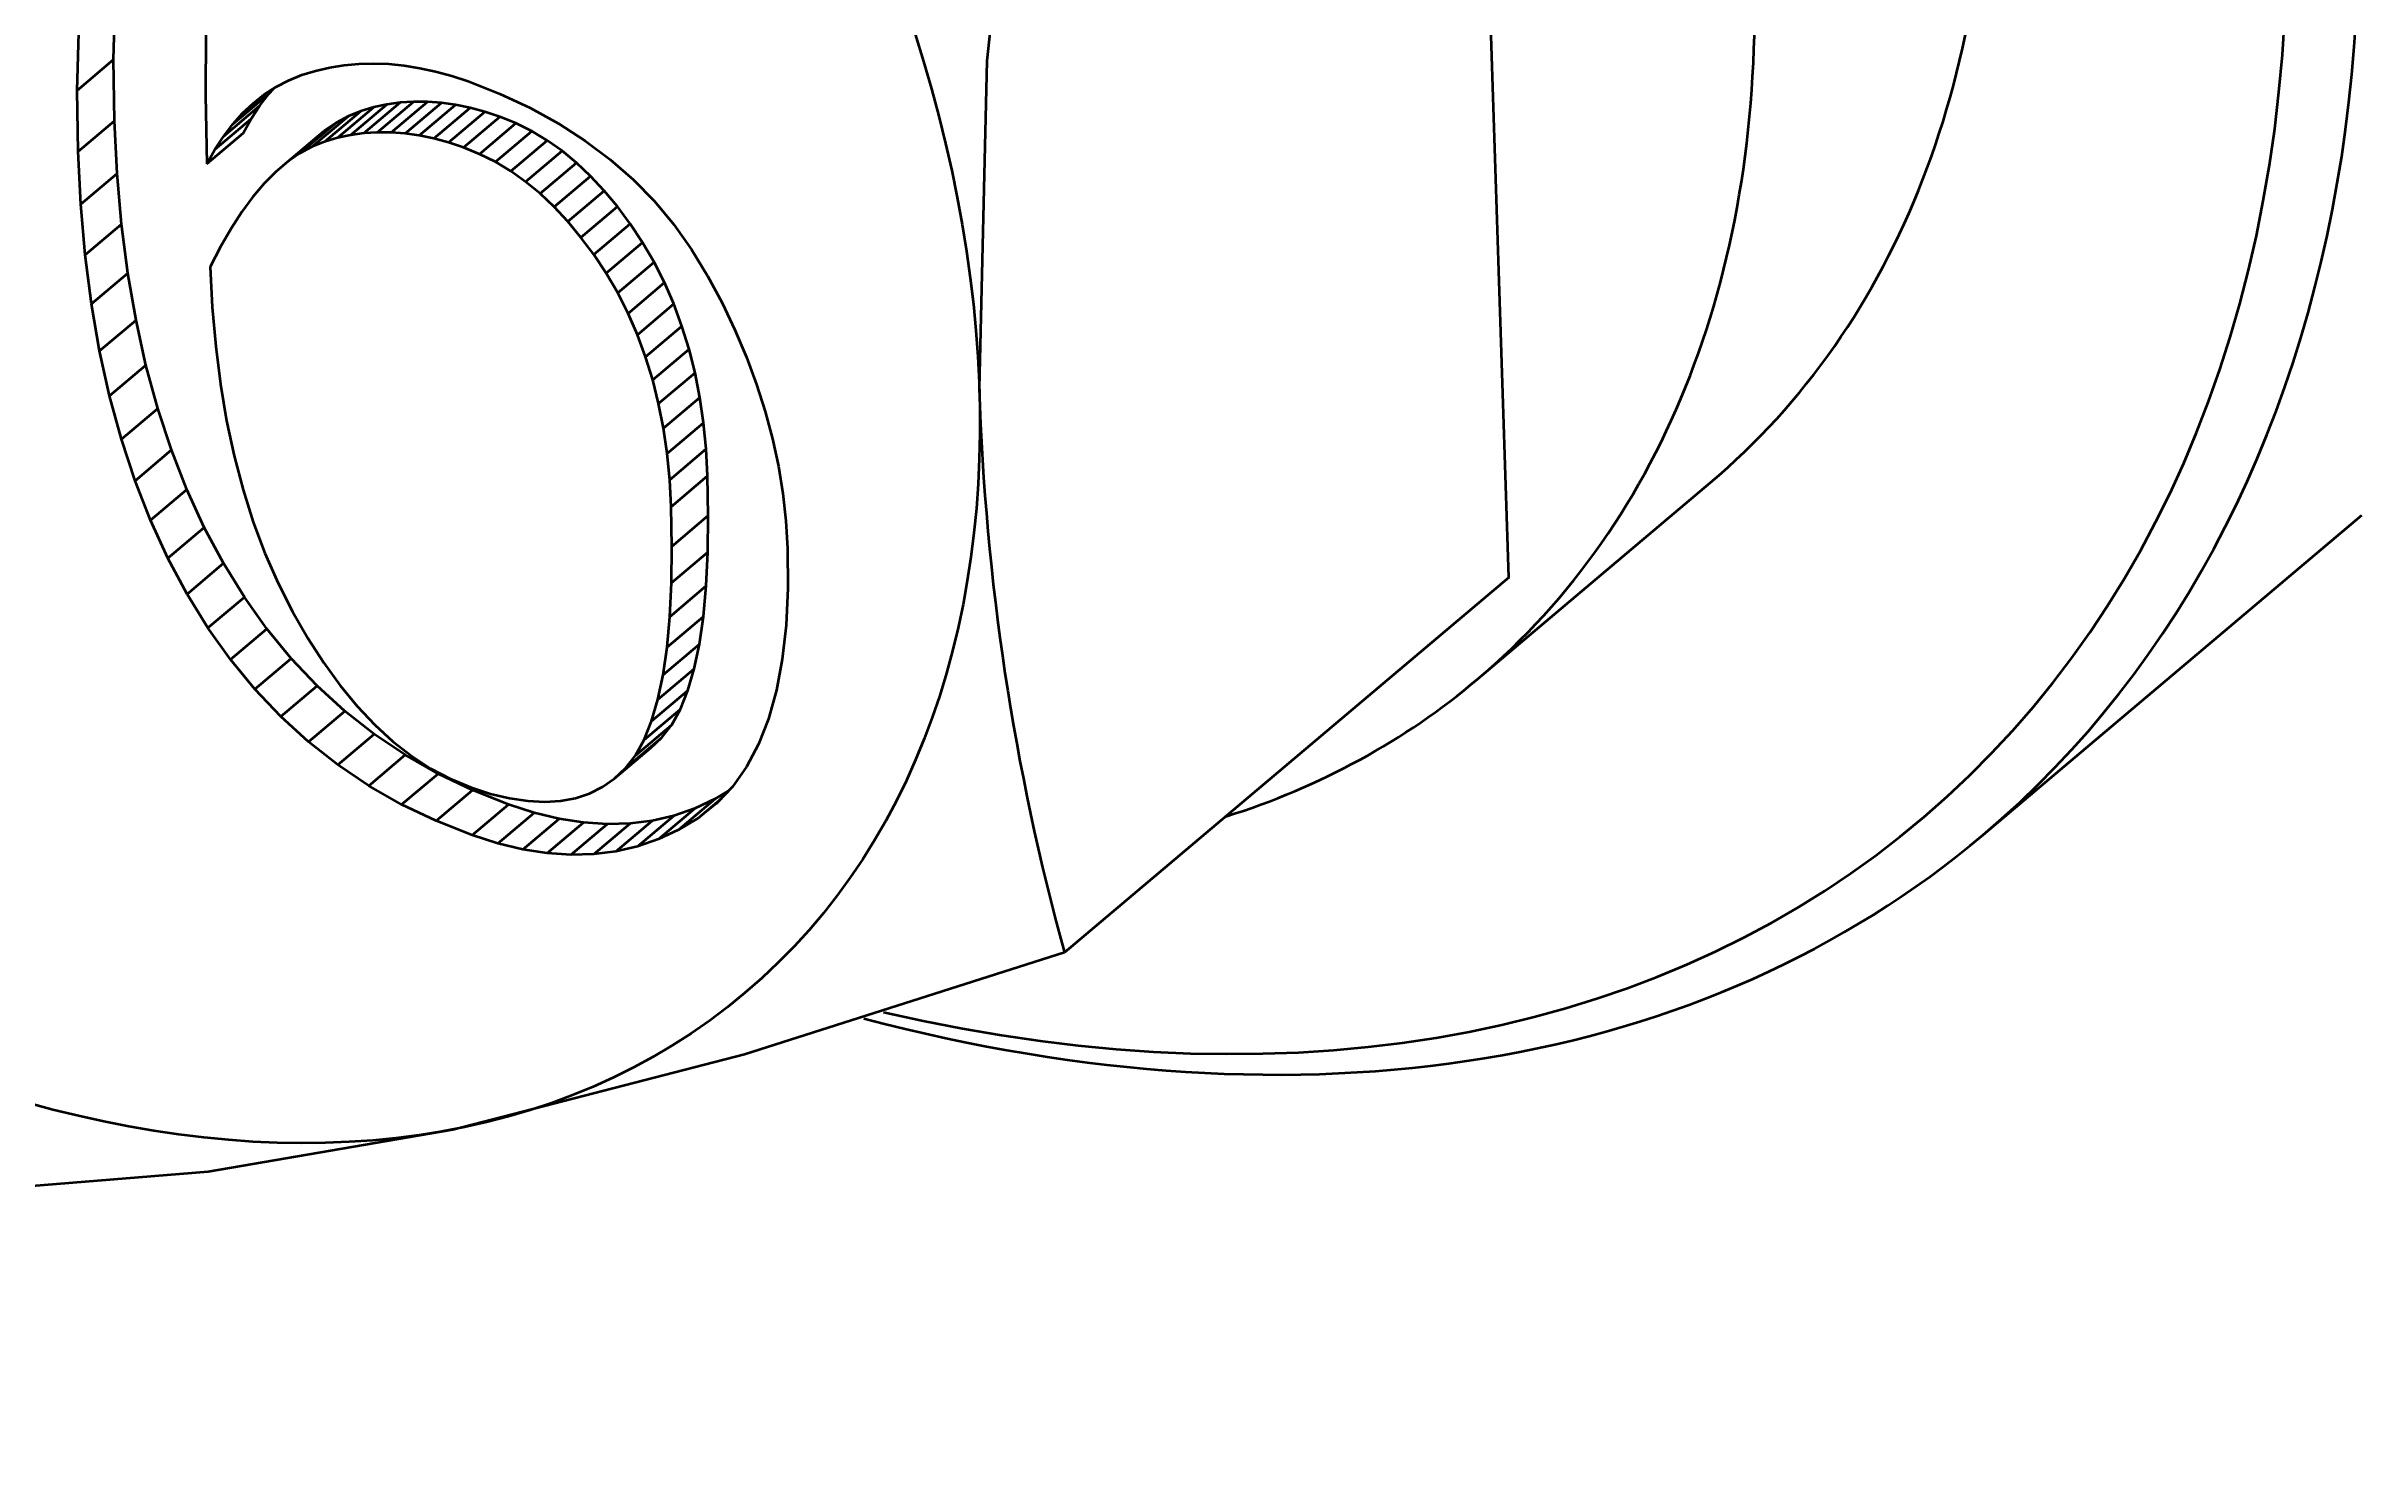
# Model space of a CAD drawing. Header units: millimetres. Extents: x 7914 to 16415, y -883 to 305.
# Drawn here: x 9135.23 to 9144.17, y -370.65 to -365.16 of the extents above; entities that cross this region are included whole.
import ezdxf

# ---------------------------------------------------------------- set-up
doc = ezdxf.new("R2010")
doc.units = ezdxf.units.MM
doc.layers.add('word_dim', color=253, linetype='Continuous')
doc.styles.get("Standard").update_dxf_attribs({"font": 'romans.shx', "bigfont": 'bigfont.shx'})
doc.dimstyles.new('RS1-4', dxfattribs={"dimscale": 4, "dimtxt": 3.5, "dimasz": 3, "dimexe": 1, "dimexo": 0, "dimgap": 1, "dimtad": 3, "dimdsep": 46, "dimtxsty": 'Standard', "dimblk1": 'OPEN', "dimblk2": 'OPEN', "dimsah": 1, "dimcen": 0, "dimclrd": 256, "dimclre": 256, "dimclrt": 3, "dimadec": 0, "dimazin": 0, "dimtfac": 1, "dimtmove": 0, "dimatfit": 3, "dimldrblk": 'OPEN', "dimfxl": 0, "dimtolj": 1, "dimtzin": 0, "dimarcsym": 0})

# ---------------------------------------------------------------- blocks, each defined once
blk = doc.blocks.new('A$C091E3375')
at = {"color": 7, "lineweight": 35, "ltscale": 0.119768}
blk.add_line((-16.9139, -99.7809), (-17.0692, -94.9927), dxfattribs=at)
at = {"color": 7, "lineweight": 35, "ltscale": 0.005552}
for p, q in [((-22.3057, -97.7793), (-22.2996, -97.5573)), ((-22.4464, -97.8981), (-22.4403, -97.6761))]:
    blk.add_line(p, q, dxfattribs=at)
at = {"color": 7, "lineweight": 35, "ltscale": 0.006081}
blk.add_line((-21.9489, -97.6742), (-21.9505, -97.9174), dxfattribs=at)
at = {"color": 7, "lineweight": 35, "ltscale": 0.004602}
for p, q in [((-22.4464, -97.8981), (-22.3057, -97.7793)), ((-21.8811, -98.0759), (-21.7404, -97.9571)), ((-21.4409, -98.0819), (-21.3002, -97.9631)), ((-21.3905, -98.0711), (-21.2498, -97.9523)), ((-21.3391, -98.064), (-21.1984, -97.9452)), ((-21.2867, -98.0606), (-21.1461, -97.9418)), ((-21.1794, -98.0651), (-21.0388, -97.9463)), ((-21.1245, -98.0729), (-20.9838, -97.9541)), ((-21.0686, -98.0844), (-20.9279, -97.9656)), ((-22.4432, -98.1346), (-22.3026, -98.0159)), ((-21.945, -98.1824), (-21.8044, -98.0636)), ((-21.6334, -98.1745), (-21.4928, -98.0558)), ((-21.5867, -98.1421), (-21.4461, -98.0234)), ((-21.5391, -98.1161), (-21.3985, -97.9974)), ((-21.4904, -98.0965), (-21.3498, -97.9778)), ((-21.0117, -98.0997), (-20.871, -97.9809)), ((-20.9539, -98.1187), (-20.8133, -97.9999)), ((-20.8913, -98.144), (-20.7507, -98.0253)), ((-20.8304, -98.1745), (-20.6898, -98.0558)), ((-20.7711, -98.2103), (-20.6304, -98.0915)), ((-20.7135, -98.2511), (-20.5728, -98.1323)), ((-22.4329, -98.3378), (-22.2923, -98.219)), ((-20.6574, -98.2972), (-20.5168, -98.1784)), ((-20.6031, -98.3483), (-20.4625, -98.2295)), ((-20.5505, -98.4047), (-20.4099, -98.2859)), ((-20.4995, -98.4662), (-20.3588, -98.3475)), ((-20.4501, -98.5329), (-20.3095, -98.4142)), ((-20.4024, -98.6048), (-20.2618, -98.486)), ((-20.3577, -98.6808), (-20.2171, -98.5621)), ((-22.3912, -98.7228), (-22.2506, -98.6041)), ((-20.3175, -98.76), (-20.1768, -98.6412)), ((-20.2814, -98.8424), (-20.1408, -98.7236)), ((-22.3597, -98.9046), (-22.2191, -98.7858)), ((-20.2498, -98.9279), (-20.1092, -98.8091)), ((-20.2225, -99.0165), (-20.0819, -98.8978)), ((-22.3211, -99.0791), (-22.1805, -98.9604)), ((-20.1995, -99.1084), (-20.0589, -98.9896)), ((-22.2753, -99.2466), (-22.1347, -99.1279)), ((-20.1809, -99.2034), (-20.0402, -99.0846)), ((-20.1666, -99.3016), (-20.026, -99.1828)), ((-22.2226, -99.4069), (-22.082, -99.2881)), ((-20.1511, -99.5073), (-20.0105, -99.3885)), ((-22.1628, -99.56), (-22.0222, -99.4413)), ((-20.1481, -99.6606), (-20.0075, -99.5418)), ((-22.0218, -99.8448), (-21.8812, -99.7261)), ((-20.1499, -99.8022), (-20.0092, -99.6835)), ((-20.1561, -99.9324), (-20.0155, -99.8136)), ((-21.941, -99.9759), (-21.8004, -99.8572)), ((-21.8536, -100.0986), (-21.713, -99.9798)), ((-21.7597, -100.2128), (-21.6191, -100.094)), ((-20.1822, -100.1578), (-20.0416, -100.039)), ((-21.6594, -100.3187), (-21.5188, -100.1999)), ((-20.2021, -100.253), (-20.0615, -100.1343)), ((-21.5524, -100.4162), (-21.4118, -100.2974)), ((-20.2556, -100.4089), (-20.1149, -100.2901)), ((-20.2266, -100.3368), (-20.086, -100.218)), ((-21.439, -100.5052), (-21.2984, -100.3865)), ((-20.2891, -100.4694), (-20.1485, -100.3506)), ((-21.319, -100.5859), (-21.1784, -100.4671)), ((-20.3697, -100.558), (-20.2291, -100.4392)), ((-20.3273, -100.5184), (-20.1867, -100.3996)), ((-21.1926, -100.6581), (-21.052, -100.5393)), ((-20.92, -100.7773), (-20.7794, -100.6586)), ((-20.1221, -100.7559), (-19.9815, -100.6371)), ((-20.8209, -100.8091), (-20.6803, -100.6904)), ((-20.7243, -100.8324), (-20.5837, -100.7136)), ((-20.6304, -100.8471), (-20.4898, -100.7283)), ((-20.5391, -100.8533), (-20.3985, -100.7345)), ((-20.4505, -100.8509), (-20.3099, -100.7321)), ((-20.3645, -100.8399), (-20.2238, -100.7211)), ((-20.2811, -100.8205), (-20.1405, -100.7017)), ((-20.2003, -100.7925), (-20.0596, -100.6737))]:
    blk.add_line(p, q, dxfattribs=at)
at = {"color": 7, "lineweight": 35, "ltscale": 0.005915}
for p, q in [((-22.3026, -98.0159), (-22.3057, -97.7793)), ((-22.4432, -98.1346), (-22.4464, -97.8981))]:
    blk.add_line(p, q, dxfattribs=at)
at = {"color": 7, "lineweight": 35, "ltscale": 0.001422}
for p, q in [((-21.4149, -97.8003), (-21.3582, -97.7951)), ((-20.5201, -100.6337), (-20.4661, -100.6156))]:
    blk.add_line(p, q, dxfattribs=at)
at = {"color": 7, "lineweight": 35, "ltscale": 0.001441}
blk.add_line((-21.3582, -97.7951), (-21.3006, -97.7936), dxfattribs=at)
at = {"color": 7, "lineweight": 35, "ltscale": 0.001463}
blk.add_line((-21.3006, -97.7936), (-21.2421, -97.7958), dxfattribs=at)
at = {"color": 7, "lineweight": 35, "ltscale": 0.001491}
blk.add_line((-21.2421, -97.7958), (-21.1828, -97.8018), dxfattribs=at)
at = {"color": 7, "lineweight": 35, "ltscale": 0.00136}
blk.add_line((-21.7232, -97.9145), (-21.6776, -97.8849), dxfattribs=at)
at = {"color": 7, "lineweight": 35, "ltscale": 0.001362}
blk.add_line((-21.6776, -97.8849), (-21.6293, -97.8595), dxfattribs=at)
at = {"color": 7, "lineweight": 35, "ltscale": 0.00137}
blk.add_line((-21.6293, -97.8595), (-21.5787, -97.8386), dxfattribs=at)
at = {"color": 7, "lineweight": 35, "ltscale": 0.001395}
for p, q in [((-21.5787, -97.8386), (-21.5255, -97.8219)), ((-21.8071, -97.9866), (-21.7664, -97.9484))]:
    blk.add_line(p, q, dxfattribs=at)
at = {"color": 7, "lineweight": 35, "ltscale": 0.001406}
blk.add_line((-21.5255, -97.8219), (-21.4707, -97.8093), dxfattribs=at)
at = {"color": 7, "lineweight": 35, "ltscale": 0.001412}
blk.add_line((-21.4707, -97.8093), (-21.4149, -97.8003), dxfattribs=at)
at = {"color": 7, "lineweight": 35, "ltscale": 0.001527}
blk.add_line((-21.1828, -97.8018), (-21.1225, -97.8116), dxfattribs=at)
at = {"color": 7, "lineweight": 35, "ltscale": 0.001568}
blk.add_line((-21.1225, -97.8116), (-21.0612, -97.825), dxfattribs=at)
at = {"color": 7, "lineweight": 35, "ltscale": 0.001608}
blk.add_line((-21.0612, -97.825), (-20.9992, -97.8422), dxfattribs=at)
at = {"color": 7, "lineweight": 35, "ltscale": 0.001662}
blk.add_line((-20.9992, -97.8422), (-20.9361, -97.863), dxfattribs=at)
at = {"color": 7, "lineweight": 35, "ltscale": 0.003318}
blk.add_line((-20.9361, -97.863), (-20.8126, -97.9115), dxfattribs=at)
at = {"color": 7, "lineweight": 35, "ltscale": 0.006625}
blk.add_line((-21.9505, -97.9174), (-21.945, -98.1824), dxfattribs=at)
at = {"color": 7, "lineweight": 35, "ltscale": 0.004604}
for p, q in [((-21.8454, -98.029), (-21.7047, -97.9103)), ((-21.2336, -98.061), (-21.0929, -97.9422)), ((-21.9144, -98.1269), (-21.7736, -98.0082)), ((-20.1567, -99.4029), (-20.0159, -99.2841)), ((-22.0959, -99.706), (-21.9552, -99.5873)), ((-20.1669, -100.0508), (-20.0262, -99.9321)), ((-21.0596, -100.7219), (-20.9189, -100.6031))]:
    blk.add_line(p, q, dxfattribs=at)
at = {"color": 7, "lineweight": 35, "ltscale": 0.002947}
blk.add_line((-21.8071, -97.9866), (-21.717, -97.9105), dxfattribs=at)
at = {"color": 7, "lineweight": 35, "ltscale": 0.001523}
blk.add_line((-21.7736, -98.0082), (-21.7404, -97.9571), dxfattribs=at)
at = {"color": 7, "lineweight": 35, "ltscale": 0.001373}
blk.add_line((-21.7664, -97.9484), (-21.7232, -97.9145), dxfattribs=at)
at = {"color": 7, "lineweight": 35, "ltscale": 0.001473}
for p, q in [((-21.7404, -97.9571), (-21.7047, -97.9103)), ((-20.871, -97.9809), (-20.9279, -97.9656)), ((-21.0117, -98.0997), (-21.0686, -98.0844))]:
    blk.add_line(p, q, dxfattribs=at)
at = {"color": 7, "lineweight": 35, "ltscale": 0.000626748}
blk.add_line((-21.7047, -97.9103), (-21.6879, -97.8916), dxfattribs=at)
at = {"color": 7, "lineweight": 35, "ltscale": 0.001292}
for p, q in [((-21.3002, -97.9631), (-21.3498, -97.9778)), ((-21.4409, -98.0819), (-21.4904, -98.0965))]:
    blk.add_line(p, q, dxfattribs=at)
at = {"color": 7, "lineweight": 35, "ltscale": 0.001289}
for p, q in [((-21.2498, -97.9523), (-21.3002, -97.9631)), ((-21.3905, -98.0711), (-21.4409, -98.0819))]:
    blk.add_line(p, q, dxfattribs=at)
at = {"color": 7, "lineweight": 35, "ltscale": 0.001297}
for p, q in [((-21.1984, -97.9452), (-21.2498, -97.9523)), ((-21.3391, -98.064), (-21.3905, -98.0711))]:
    blk.add_line(p, q, dxfattribs=at)
at = {"color": 7, "lineweight": 35, "ltscale": 0.001312}
for p, q in [((-21.1461, -97.9418), (-21.1984, -97.9452)), ((-21.3498, -97.9778), (-21.3985, -97.9974)), ((-21.2867, -98.0606), (-21.3391, -98.064)), ((-21.4904, -98.0965), (-21.5391, -98.1161))]:
    blk.add_line(p, q, dxfattribs=at)
at = {"color": 7, "lineweight": 35, "ltscale": 0.001331}
blk.add_line((-21.0929, -97.9422), (-21.1461, -97.9418), dxfattribs=at)
at = {"color": 7, "lineweight": 35, "ltscale": 0.001356}
for p, q in [((-21.0388, -97.9463), (-21.0929, -97.9422)), ((-21.3985, -97.9974), (-21.4461, -98.0234)), ((-21.5391, -98.1161), (-21.5867, -98.1421))]:
    blk.add_line(p, q, dxfattribs=at)
at = {"color": 7, "lineweight": 35, "ltscale": 0.001387}
for p, q in [((-20.9838, -97.9541), (-21.0388, -97.9463)), ((-21.1245, -98.0729), (-21.1794, -98.0651))]:
    blk.add_line(p, q, dxfattribs=at)
at = {"color": 7, "lineweight": 35, "ltscale": 0.001427}
for p, q in [((-20.9279, -97.9656), (-20.9838, -97.9541)), ((-21.0686, -98.0844), (-21.1245, -98.0729))]:
    blk.add_line(p, q, dxfattribs=at)
at = {"color": 7, "lineweight": 35, "ltscale": 0.003217}
blk.add_line((-20.8126, -97.9115), (-20.696, -97.966), dxfattribs=at)
at = {"color": 7, "lineweight": 35, "ltscale": 0.003131}
blk.add_line((-20.696, -97.966), (-20.5863, -98.0264), dxfattribs=at)
at = {"color": 7, "lineweight": 35, "ltscale": 0.005086}
for p, q in [((-22.2923, -98.219), (-22.3026, -98.0159)), ((-22.4329, -98.3378), (-22.4432, -98.1346))]:
    blk.add_line(p, q, dxfattribs=at)
at = {"color": 7, "lineweight": 35, "ltscale": 0.001471}
blk.add_line((-21.8811, -98.0759), (-21.8454, -98.029), dxfattribs=at)
at = {"color": 7, "lineweight": 35, "ltscale": 0.00143}
blk.add_line((-21.8454, -98.029), (-21.8071, -97.9866), dxfattribs=at)
at = {"color": 7, "lineweight": 35, "ltscale": 0.001585}
blk.add_line((-21.8044, -98.0636), (-21.7736, -98.0082), dxfattribs=at)
at = {"color": 7, "lineweight": 35, "ltscale": 0.00142}
for p, q in [((-21.4461, -98.0234), (-21.4928, -98.0558)), ((-21.5867, -98.1421), (-21.6334, -98.1745))]:
    blk.add_line(p, q, dxfattribs=at)
at = {"color": 7, "lineweight": 35, "ltscale": 0.001328}
blk.add_line((-21.2336, -98.061), (-21.2867, -98.0606), dxfattribs=at)
at = {"color": 7, "lineweight": 35, "ltscale": 0.001359}
blk.add_line((-21.1794, -98.0651), (-21.2336, -98.061), dxfattribs=at)
at = {"color": 7, "lineweight": 35, "ltscale": 0.001519}
for p, q in [((-20.8133, -97.9999), (-20.871, -97.9809)), ((-20.9539, -98.1187), (-21.0117, -98.0997))]:
    blk.add_line(p, q, dxfattribs=at)
at = {"color": 7, "lineweight": 35, "ltscale": 0.001689}
for p, q in [((-20.7507, -98.0253), (-20.8133, -97.9999)), ((-20.8913, -98.144), (-20.9539, -98.1187))]:
    blk.add_line(p, q, dxfattribs=at)
at = {"color": 7, "lineweight": 35, "ltscale": 0.001703}
for p, q in [((-20.6898, -98.0558), (-20.7507, -98.0253)), ((-20.8304, -98.1745), (-20.8913, -98.144))]:
    blk.add_line(p, q, dxfattribs=at)
at = {"color": 7, "lineweight": 35, "ltscale": 0.001731}
for p, q in [((-20.6304, -98.0915), (-20.6898, -98.0558)), ((-20.7711, -98.2103), (-20.8304, -98.1745)), ((-20.1485, -100.3506), (-20.1149, -100.2901)), ((-20.2891, -100.4694), (-20.2556, -100.4089))]:
    blk.add_line(p, q, dxfattribs=at)
at = {"color": 7, "lineweight": 35, "ltscale": 0.003059}
blk.add_line((-20.5863, -98.0264), (-20.4834, -98.0926), dxfattribs=at)
at = {"color": 7, "lineweight": 35, "ltscale": 0.001583}
blk.add_line((-21.945, -98.1824), (-21.9144, -98.1269), dxfattribs=at)
at = {"color": 7, "lineweight": 35, "ltscale": 0.001525}
blk.add_line((-21.9144, -98.1269), (-21.8811, -98.0759), dxfattribs=at)
at = {"color": 7, "lineweight": 35, "ltscale": 0.001765}
for p, q in [((-20.5728, -98.1323), (-20.6304, -98.0915)), ((-20.7135, -98.2511), (-20.7711, -98.2103))]:
    blk.add_line(p, q, dxfattribs=at)
at = {"color": 7, "lineweight": 35, "ltscale": 0.001814}
for p, q in [((-20.5168, -98.1784), (-20.5728, -98.1323)), ((-20.6574, -98.2972), (-20.7135, -98.2511))]:
    blk.add_line(p, q, dxfattribs=at)
at = {"color": 7, "lineweight": 35, "ltscale": 0.003004}
blk.add_line((-20.4834, -98.0926), (-20.3873, -98.1648), dxfattribs=at)
at = {"color": 7, "lineweight": 35, "ltscale": 0.004922}
blk.add_line((-22.275, -98.4151), (-22.2923, -98.219), dxfattribs=at)
at = {"color": 7, "lineweight": 35, "ltscale": 0.001588}
blk.add_line((-21.679, -98.2133), (-21.7237, -98.2585), dxfattribs=at)
at = {"color": 7, "lineweight": 35, "ltscale": 0.001497}
blk.add_line((-21.6334, -98.1745), (-21.679, -98.2133), dxfattribs=at)
at = {"color": 7, "lineweight": 35, "ltscale": 0.001865}
for p, q in [((-20.4625, -98.2295), (-20.5168, -98.1784)), ((-20.6031, -98.3483), (-20.6574, -98.2972))]:
    blk.add_line(p, q, dxfattribs=at)
at = {"color": 7, "lineweight": 35, "ltscale": 0.001928}
for p, q in [((-20.4099, -98.2859), (-20.4625, -98.2295)), ((-20.5505, -98.4047), (-20.6031, -98.3483))]:
    blk.add_line(p, q, dxfattribs=at)
at = {"color": 7, "lineweight": 35, "ltscale": 0.002963}
blk.add_line((-20.3873, -98.1648), (-20.2982, -98.2429), dxfattribs=at)
at = {"color": 7, "lineweight": 35, "ltscale": 0.002939}
blk.add_line((-20.2982, -98.2429), (-20.2159, -98.3269), dxfattribs=at)
at = {"color": 7, "lineweight": 35, "ltscale": 0.001798}
blk.add_line((-21.7674, -98.31), (-21.8101, -98.3679), dxfattribs=at)
at = {"color": 7, "lineweight": 35, "ltscale": 0.00169}
blk.add_line((-21.7237, -98.2585), (-21.7674, -98.31), dxfattribs=at)
at = {"color": 7, "lineweight": 35, "ltscale": 0.001998}
for p, q in [((-20.3588, -98.3475), (-20.4099, -98.2859)), ((-20.4995, -98.4662), (-20.5505, -98.4047))]:
    blk.add_line(p, q, dxfattribs=at)
at = {"color": 7, "lineweight": 35, "ltscale": 0.002935}
blk.add_line((-20.2159, -98.3269), (-20.1405, -98.4169), dxfattribs=at)
at = {"color": 7, "lineweight": 35, "ltscale": 0.00492}
blk.add_line((-22.4156, -98.5339), (-22.4329, -98.3378), dxfattribs=at)
at = {"color": 7, "lineweight": 35, "ltscale": 0.004601}
blk.add_line((-22.4156, -98.5339), (-22.275, -98.4151), dxfattribs=at)
at = {"color": 7, "lineweight": 35, "ltscale": 0.004762}
blk.add_line((-22.2506, -98.6041), (-22.275, -98.4151), dxfattribs=at)
at = {"color": 7, "lineweight": 35, "ltscale": 0.001916}
blk.add_line((-21.8101, -98.3679), (-21.8518, -98.4322), dxfattribs=at)
at = {"color": 7, "lineweight": 35, "ltscale": 0.002074}
for p, q in [((-20.3095, -98.4142), (-20.3588, -98.3475)), ((-20.4501, -98.5329), (-20.4995, -98.4662))]:
    blk.add_line(p, q, dxfattribs=at)
at = {"color": 7, "lineweight": 35, "ltscale": 0.002156}
for p, q in [((-20.2618, -98.486), (-20.3095, -98.4142)), ((-20.4024, -98.6048), (-20.4501, -98.5329)), ((-19.9815, -100.6371), (-20.0596, -100.6737)), ((-20.1221, -100.7559), (-20.2003, -100.7925))]:
    blk.add_line(p, q, dxfattribs=at)
at = {"color": 7, "lineweight": 35, "ltscale": 0.002948}
blk.add_line((-20.1405, -98.4169), (-20.0719, -98.5127), dxfattribs=at)
at = {"color": 7, "lineweight": 35, "ltscale": 0.002169}
for p, q in [((-21.8924, -98.5029), (-21.9322, -98.58)), ((-20.2238, -100.7211), (-20.3099, -100.7321)), ((-20.3645, -100.8399), (-20.4505, -100.8509))]:
    blk.add_line(p, q, dxfattribs=at)
at = {"color": 7, "lineweight": 35, "ltscale": 0.002038}
blk.add_line((-21.8518, -98.4322), (-21.8924, -98.5029), dxfattribs=at)
at = {"color": 7, "lineweight": 35, "ltscale": 0.002205}
for p, q in [((-20.2171, -98.5621), (-20.2618, -98.486)), ((-20.3577, -98.6808), (-20.4024, -98.6048))]:
    blk.add_line(p, q, dxfattribs=at)
at = {"color": 7, "lineweight": 35, "ltscale": 0.004763}
blk.add_line((-22.3912, -98.7228), (-22.4156, -98.5339), dxfattribs=at)
at = {"color": 7, "lineweight": 35, "ltscale": 0.003917}
blk.add_line((-21.9322, -98.58), (-21.9244, -98.7365), dxfattribs=at)
at = {"color": 7, "lineweight": 35, "ltscale": 0.002221}
for p, q in [((-20.1768, -98.6412), (-20.2171, -98.5621)), ((-20.3175, -98.76), (-20.3577, -98.6808))]:
    blk.add_line(p, q, dxfattribs=at)
at = {"color": 7, "lineweight": 35, "ltscale": 0.002977}
blk.add_line((-20.0719, -98.5127), (-20.0101, -98.6146), dxfattribs=at)
at = {"color": 7, "lineweight": 35, "ltscale": 0.004612}
for p, q in [((-22.2191, -98.7858), (-22.2506, -98.6041)), ((-22.3597, -98.9046), (-22.3912, -98.7228))]:
    blk.add_line(p, q, dxfattribs=at)
at = {"color": 7, "lineweight": 35, "ltscale": 0.002248}
for p, q in [((-20.1408, -98.7236), (-20.1768, -98.6412)), ((-20.2814, -98.8424), (-20.3175, -98.76))]:
    blk.add_line(p, q, dxfattribs=at)
at = {"color": 7, "lineweight": 35, "ltscale": 0.002965}
blk.add_line((-20.0101, -98.6146), (-19.9545, -98.7193), dxfattribs=at)
at = {"color": 7, "lineweight": 35, "ltscale": 0.003797}
blk.add_line((-21.9244, -98.7365), (-21.9112, -98.8878), dxfattribs=at)
at = {"color": 7, "lineweight": 35, "ltscale": 0.002279}
for p, q in [((-20.1092, -98.8091), (-20.1408, -98.7236)), ((-20.2498, -98.9279), (-20.2814, -98.8424))]:
    blk.add_line(p, q, dxfattribs=at)
at = {"color": 7, "lineweight": 35, "ltscale": 0.002908}
blk.add_line((-19.9545, -98.7193), (-19.9045, -98.8243), dxfattribs=at)
at = {"color": 7, "lineweight": 35, "ltscale": 0.004469}
for p, q in [((-22.1805, -98.9604), (-22.2191, -98.7858)), ((-22.3211, -99.0791), (-22.3597, -98.9046))]:
    blk.add_line(p, q, dxfattribs=at)
at = {"color": 7, "lineweight": 35, "ltscale": 0.002319}
for p, q in [((-20.0819, -98.8978), (-20.1092, -98.8091)), ((-20.2225, -99.0165), (-20.2498, -98.9279))]:
    blk.add_line(p, q, dxfattribs=at)
at = {"color": 7, "lineweight": 35, "ltscale": 0.002854}
blk.add_line((-19.9045, -98.8243), (-19.8599, -98.9294), dxfattribs=at)
at = {"color": 7, "lineweight": 35, "ltscale": 0.003683}
blk.add_line((-21.9112, -98.8878), (-21.8928, -99.034), dxfattribs=at)
at = {"color": 7, "lineweight": 35, "ltscale": 0.002367}
for p, q in [((-20.0589, -98.9896), (-20.0819, -98.8978)), ((-20.1995, -99.1084), (-20.2225, -99.0165))]:
    blk.add_line(p, q, dxfattribs=at)
at = {"color": 7, "lineweight": 35, "ltscale": 0.002805}
blk.add_line((-19.8599, -98.9294), (-19.8209, -99.0346), dxfattribs=at)
at = {"color": 7, "lineweight": 35, "ltscale": 0.004341}
for p, q in [((-22.1347, -99.1279), (-22.1805, -98.9604)), ((-22.2753, -99.2466), (-22.3211, -99.0791))]:
    blk.add_line(p, q, dxfattribs=at)
at = {"color": 7, "lineweight": 35, "ltscale": 0.003575}
blk.add_line((-21.8928, -99.034), (-21.869, -99.175), dxfattribs=at)
at = {"color": 7, "lineweight": 35, "ltscale": 0.002421}
for p, q in [((-20.0402, -99.0846), (-20.0589, -98.9896)), ((-20.1809, -99.2034), (-20.1995, -99.1084))]:
    blk.add_line(p, q, dxfattribs=at)
at = {"color": 7, "lineweight": 35, "ltscale": 0.002764}
blk.add_line((-19.8209, -99.0346), (-19.7873, -99.1399), dxfattribs=at)
at = {"color": 7, "lineweight": 35, "ltscale": 0.004218}
for p, q in [((-22.082, -99.2881), (-22.1347, -99.1279)), ((-22.2226, -99.4069), (-22.2753, -99.2466))]:
    blk.add_line(p, q, dxfattribs=at)
at = {"color": 7, "lineweight": 35, "ltscale": 0.002479}
for p, q in [((-20.026, -99.1828), (-20.0402, -99.0846)), ((-20.1666, -99.3016), (-20.1809, -99.2034))]:
    blk.add_line(p, q, dxfattribs=at)
at = {"color": 7, "lineweight": 35, "ltscale": 0.003473}
blk.add_line((-21.869, -99.175), (-21.8398, -99.3108), dxfattribs=at)
at = {"color": 7, "lineweight": 35, "ltscale": 0.002545}
for p, q in [((-20.0159, -99.2841), (-20.026, -99.1828)), ((-20.1567, -99.4029), (-20.1666, -99.3016))]:
    blk.add_line(p, q, dxfattribs=at)
at = {"color": 7, "lineweight": 35, "ltscale": 0.002731}
blk.add_line((-19.7873, -99.1399), (-19.7591, -99.2455), dxfattribs=at)
at = {"color": 7, "lineweight": 35, "ltscale": 0.00411}
for p, q in [((-22.0222, -99.4413), (-22.082, -99.2881)), ((-22.1628, -99.56), (-22.2226, -99.4069))]:
    blk.add_line(p, q, dxfattribs=at)
at = {"color": 7, "lineweight": 35, "ltscale": 0.003378}
blk.add_line((-21.8398, -99.3108), (-21.8054, -99.4415), dxfattribs=at)
at = {"color": 7, "lineweight": 35, "ltscale": 0.002614}
blk.add_line((-20.0105, -99.3885), (-20.0159, -99.2841), dxfattribs=at)
at = {"color": 7, "lineweight": 35, "ltscale": 0.002699}
blk.add_line((-19.7591, -99.2455), (-19.7365, -99.3511), dxfattribs=at)
at = {"color": 7, "lineweight": 35, "ltscale": 0.002615}
blk.add_line((-20.1511, -99.5073), (-20.1567, -99.4029), dxfattribs=at)
at = {"color": 7, "lineweight": 35, "ltscale": 0.003832}
for p, q in [((-20.0075, -99.5418), (-20.0105, -99.3885)), ((-20.1481, -99.6606), (-20.1511, -99.5073))]:
    blk.add_line(p, q, dxfattribs=at)
at = {"color": 7, "lineweight": 35, "ltscale": 0.002678}
blk.add_line((-19.7365, -99.3511), (-19.7193, -99.4568), dxfattribs=at)
at = {"color": 7, "lineweight": 35, "ltscale": 0.004016}
blk.add_line((-21.9552, -99.5873), (-22.0222, -99.4413), dxfattribs=at)
at = {"color": 7, "lineweight": 35, "ltscale": 0.00329}
blk.add_line((-21.8054, -99.4415), (-21.7657, -99.5669), dxfattribs=at)
at = {"color": 7, "lineweight": 35, "ltscale": 0.002662}
blk.add_line((-19.7193, -99.4568), (-19.7077, -99.5626), dxfattribs=at)
at = {"color": 7, "lineweight": 35, "ltscale": 0.029453}
blk.add_line((-17.0351, -100.1744), (-16.1351, -99.4142), dxfattribs=at)
at = {"color": 7, "lineweight": 35, "ltscale": 0.004015}
blk.add_line((-22.0959, -99.706), (-22.1628, -99.56), dxfattribs=at)
at = {"color": 7, "lineweight": 35, "ltscale": 0.003211}
blk.add_line((-21.7657, -99.5669), (-21.7207, -99.6872), dxfattribs=at)
at = {"color": 7, "lineweight": 35, "ltscale": 0.003542}
for p, q in [((-20.0092, -99.6835), (-20.0075, -99.5418)), ((-20.1499, -99.8022), (-20.1481, -99.6606))]:
    blk.add_line(p, q, dxfattribs=at)
at = {"color": 7, "lineweight": 35, "ltscale": 0.002653}
blk.add_line((-19.7077, -99.5626), (-19.7015, -99.6686), dxfattribs=at)
at = {"color": 7, "lineweight": 35, "ltscale": 0.047859}
blk.add_line((-15.0808, -100.7754), (-13.6182, -99.5401), dxfattribs=at)
at = {"color": 7, "lineweight": 35, "ltscale": 0.003932}
blk.add_line((-21.8812, -99.7261), (-21.9552, -99.5873), dxfattribs=at)
at = {"color": 7, "lineweight": 35, "ltscale": 0.003841}
blk.add_line((-19.7015, -99.6686), (-19.7004, -99.8222), dxfattribs=at)
at = {"color": 7, "lineweight": 35, "ltscale": 0.003933}
blk.add_line((-22.0218, -99.8448), (-22.0959, -99.706), dxfattribs=at)
at = {"color": 7, "lineweight": 35, "ltscale": 0.00385}
for p, q in [((-21.8004, -99.8572), (-21.8812, -99.7261)), ((-21.941, -99.9759), (-22.0218, -99.8448))]:
    blk.add_line(p, q, dxfattribs=at)
at = {"color": 7, "lineweight": 35, "ltscale": 0.003143}
blk.add_line((-21.7207, -99.6872), (-21.6702, -99.8024), dxfattribs=at)
at = {"color": 7, "lineweight": 35, "ltscale": 0.003257}
for p, q in [((-20.0155, -99.8136), (-20.0092, -99.6835)), ((-20.1561, -99.9324), (-20.1499, -99.8022))]:
    blk.add_line(p, q, dxfattribs=at)
at = {"color": 7, "lineweight": 35, "ltscale": 0.003083}
blk.add_line((-21.6702, -99.8024), (-21.6145, -99.9124), dxfattribs=at)
at = {"color": 7, "lineweight": 35, "ltscale": 0.002974}
for p, q in [((-20.0262, -99.9321), (-20.0155, -99.8136)), ((-20.1669, -100.0508), (-20.1561, -99.9324))]:
    blk.add_line(p, q, dxfattribs=at)
at = {"color": 7, "lineweight": 35, "ltscale": 0.003568}
blk.add_line((-19.7004, -99.8222), (-19.7071, -99.9648), dxfattribs=at)
at = {"color": 7, "lineweight": 35, "ltscale": 0.056191}
blk.add_line((-16.9139, -99.7809), (-18.6311, -101.2311), dxfattribs=at)
at = {"color": 7, "lineweight": 35, "ltscale": 0.003766}
for p, q in [((-21.713, -99.9798), (-21.8004, -99.8572)), ((-21.8536, -100.0986), (-21.941, -99.9759))]:
    blk.add_line(p, q, dxfattribs=at)
at = {"color": 7, "lineweight": 35, "ltscale": 0.002981}
blk.add_line((-21.6145, -99.9124), (-21.5551, -100.0159), dxfattribs=at)
at = {"color": 7, "lineweight": 35, "ltscale": 0.002701}
blk.add_line((-20.0416, -100.039), (-20.0262, -99.9321), dxfattribs=at)
at = {"color": 7, "lineweight": 35, "ltscale": 0.003696}
for p, q in [((-21.6191, -100.094), (-21.713, -99.9798)), ((-21.7597, -100.2128), (-21.8536, -100.0986))]:
    blk.add_line(p, q, dxfattribs=at)
at = {"color": 7, "lineweight": 35, "ltscale": 0.002842}
blk.add_line((-21.5551, -100.0159), (-21.4936, -100.1114), dxfattribs=at)
at = {"color": 7, "lineweight": 35, "ltscale": 0.003312}
blk.add_line((-19.7071, -99.9648), (-19.7218, -100.0964), dxfattribs=at)
at = {"color": 7, "lineweight": 35, "ltscale": 0.003647}
for p, q in [((-21.5188, -100.1999), (-21.6191, -100.094)), ((-21.6594, -100.3187), (-21.7597, -100.2128))]:
    blk.add_line(p, q, dxfattribs=at)
at = {"color": 7, "lineweight": 35, "ltscale": 0.002707}
blk.add_line((-21.4936, -100.1114), (-21.43, -100.1991), dxfattribs=at)
at = {"color": 7, "lineweight": 35, "ltscale": 0.0027}
blk.add_line((-20.1822, -100.1578), (-20.1669, -100.0508), dxfattribs=at)
at = {"color": 7, "lineweight": 35, "ltscale": 0.002433}
for p, q in [((-20.0615, -100.1343), (-20.0416, -100.039)), ((-20.2021, -100.253), (-20.1822, -100.1578))]:
    blk.add_line(p, q, dxfattribs=at)
at = {"color": 7, "lineweight": 35, "ltscale": 0.003069}
blk.add_line((-19.7218, -100.0964), (-19.7443, -100.2171), dxfattribs=at)
at = {"color": 7, "lineweight": 35, "ltscale": 0.003617}
for p, q in [((-21.4118, -100.2974), (-21.5188, -100.1999)), ((-21.5524, -100.4162), (-21.6594, -100.3187))]:
    blk.add_line(p, q, dxfattribs=at)
at = {"color": 7, "lineweight": 35, "ltscale": 0.002584}
blk.add_line((-21.43, -100.1991), (-21.3643, -100.2789), dxfattribs=at)
at = {"color": 7, "lineweight": 35, "ltscale": 0.002182}
for p, q in [((-20.086, -100.218), (-20.0615, -100.1343)), ((-20.2266, -100.3368), (-20.2021, -100.253))]:
    blk.add_line(p, q, dxfattribs=at)
at = {"color": 7, "lineweight": 35, "ltscale": 0.003605}
for p, q in [((-21.2984, -100.3865), (-21.4118, -100.2974)), ((-21.439, -100.5052), (-21.5524, -100.4162))]:
    blk.add_line(p, q, dxfattribs=at)
at = {"color": 7, "lineweight": 35, "ltscale": 0.002471}
blk.add_line((-21.3643, -100.2789), (-21.2965, -100.3508), dxfattribs=at)
at = {"color": 7, "lineweight": 35, "ltscale": 0.001942}
for p, q in [((-20.1149, -100.2901), (-20.086, -100.218)), ((-20.2556, -100.4089), (-20.2266, -100.3368))]:
    blk.add_line(p, q, dxfattribs=at)
at = {"color": 7, "lineweight": 35, "ltscale": 0.002846}
blk.add_line((-19.7443, -100.2171), (-19.7749, -100.3268), dxfattribs=at)
at = {"color": 7, "lineweight": 35, "ltscale": 0.003614}
for p, q in [((-21.1784, -100.4671), (-21.2984, -100.3865)), ((-21.319, -100.5859), (-21.439, -100.5052))]:
    blk.add_line(p, q, dxfattribs=at)
at = {"color": 7, "lineweight": 35, "ltscale": 0.002368}
blk.add_line((-21.2965, -100.3508), (-21.2266, -100.4148), dxfattribs=at)
at = {"color": 7, "lineweight": 35, "ltscale": 0.001552}
for p, q in [((-20.1867, -100.3996), (-20.1485, -100.3506)), ((-20.3273, -100.5184), (-20.2891, -100.4694))]:
    blk.add_line(p, q, dxfattribs=at)
at = {"color": 7, "lineweight": 35, "ltscale": 0.002649}
blk.add_line((-19.7749, -100.3268), (-19.8133, -100.4255), dxfattribs=at)
at = {"color": 7, "lineweight": 35, "ltscale": 0.002282}
blk.add_line((-21.2266, -100.4148), (-21.1546, -100.4709), dxfattribs=at)
at = {"color": 7, "lineweight": 35, "ltscale": 0.003641}
for p, q in [((-21.052, -100.5393), (-21.1784, -100.4671)), ((-21.1926, -100.6581), (-21.319, -100.5859))]:
    blk.add_line(p, q, dxfattribs=at)
at = {"color": 7, "lineweight": 35, "ltscale": 0.002209}
blk.add_line((-21.1546, -100.4709), (-21.0805, -100.519), dxfattribs=at)
at = {"color": 7, "lineweight": 35, "ltscale": 0.00145}
for p, q in [((-20.2291, -100.4392), (-20.1867, -100.3996)), ((-20.3697, -100.558), (-20.3273, -100.5184))]:
    blk.add_line(p, q, dxfattribs=at)
at = {"color": 7, "lineweight": 35, "ltscale": 0.002483}
for p, q in [((-19.8133, -100.4255), (-19.8598, -100.5133)), ((-20.5837, -100.7136), (-20.6803, -100.6904)), ((-20.7243, -100.8324), (-20.8209, -100.8091))]:
    blk.add_line(p, q, dxfattribs=at)
at = {"color": 7, "lineweight": 35, "ltscale": 0.002155}
blk.add_line((-21.0805, -100.519), (-21.0043, -100.5594), dxfattribs=at)
at = {"color": 7, "lineweight": 35, "ltscale": 0.00369}
blk.add_line((-20.9189, -100.6031), (-21.052, -100.5393), dxfattribs=at)
at = {"color": 7, "lineweight": 35, "ltscale": 0.002117}
blk.add_line((-21.0043, -100.5594), (-20.9261, -100.5918), dxfattribs=at)
at = {"color": 7, "lineweight": 35, "ltscale": 0.001411}
blk.add_line((-20.416, -100.5903), (-20.3697, -100.558), dxfattribs=at)
at = {"color": 7, "lineweight": 35, "ltscale": 0.002351}
blk.add_line((-19.8598, -100.5133), (-19.9141, -100.5901), dxfattribs=at)
at = {"color": 7, "lineweight": 35, "ltscale": 0.003687}
blk.add_line((-21.0596, -100.7219), (-21.1926, -100.6581), dxfattribs=at)
at = {"color": 7, "lineweight": 35, "ltscale": 0.002033}
blk.add_line((-20.9261, -100.5918), (-20.8487, -100.6167), dxfattribs=at)
at = {"color": 7, "lineweight": 35, "ltscale": 0.003753}
blk.add_line((-20.7794, -100.6586), (-20.9189, -100.6031), dxfattribs=at)
at = {"color": 7, "lineweight": 35, "ltscale": 0.00189}
blk.add_line((-20.8487, -100.6167), (-20.7752, -100.6344), dxfattribs=at)
at = {"color": 7, "lineweight": 35, "ltscale": 0.002602}
for p, q in [((-20.6803, -100.6904), (-20.7794, -100.6586)), ((-20.8209, -100.8091), (-20.92, -100.7773))]:
    blk.add_line(p, q, dxfattribs=at)
at = {"color": 7, "lineweight": 35, "ltscale": 0.001762}
blk.add_line((-20.7752, -100.6344), (-20.7055, -100.6449), dxfattribs=at)
at = {"color": 7, "lineweight": 35, "ltscale": 0.001644}
blk.add_line((-20.7055, -100.6449), (-20.6398, -100.6484), dxfattribs=at)
at = {"color": 7, "lineweight": 35, "ltscale": 0.001547}
blk.add_line((-20.6398, -100.6484), (-20.5781, -100.6446), dxfattribs=at)
at = {"color": 7, "lineweight": 35, "ltscale": 0.001475}
blk.add_line((-20.5781, -100.6446), (-20.5201, -100.6337), dxfattribs=at)
at = {"color": 7, "lineweight": 35, "ltscale": 0.001404}
blk.add_line((-20.4661, -100.6156), (-20.416, -100.5903), dxfattribs=at)
at = {"color": 7, "lineweight": 35, "ltscale": 0.002979}
blk.add_line((-20.0467, -100.7108), (-19.9556, -100.634), dxfattribs=at)
at = {"color": 7, "lineweight": 35, "ltscale": 0.002227}
blk.add_line((-19.9765, -100.6559), (-20.0467, -100.7108), dxfattribs=at)
at = {"color": 7, "lineweight": 35, "ltscale": 0.001532}
blk.add_line((-19.9289, -100.6057), (-19.9815, -100.6371), dxfattribs=at)
at = {"color": 7, "lineweight": 35, "ltscale": 0.002268}
blk.add_line((-19.9141, -100.5901), (-19.9765, -100.6559), dxfattribs=at)
at = {"color": 7, "lineweight": 35, "ltscale": 0.003756}
blk.add_line((-20.92, -100.7773), (-21.0596, -100.7219), dxfattribs=at)
at = {"color": 7, "lineweight": 35, "ltscale": 0.002375}
for p, q in [((-20.4898, -100.7283), (-20.5837, -100.7136)), ((-20.6304, -100.8471), (-20.7243, -100.8324))]:
    blk.add_line(p, q, dxfattribs=at)
at = {"color": 7, "lineweight": 35, "ltscale": 0.002288}
for p, q in [((-20.3985, -100.7345), (-20.4898, -100.7283)), ((-20.5391, -100.8533), (-20.6304, -100.8471))]:
    blk.add_line(p, q, dxfattribs=at)
at = {"color": 7, "lineweight": 35, "ltscale": 0.002216}
for p, q in [((-20.3099, -100.7321), (-20.3985, -100.7345)), ((-20.4505, -100.8509), (-20.5391, -100.8533))]:
    blk.add_line(p, q, dxfattribs=at)
at = {"color": 7, "lineweight": 35, "ltscale": 0.00214}
for p, q in [((-20.1405, -100.7017), (-20.2238, -100.7211)), ((-20.2811, -100.8205), (-20.3645, -100.8399))]:
    blk.add_line(p, q, dxfattribs=at)
at = {"color": 7, "lineweight": 35, "ltscale": 0.002138}
for p, q in [((-20.0596, -100.6737), (-20.1405, -100.7017)), ((-20.2003, -100.7925), (-20.2811, -100.8205))]:
    blk.add_line(p, q, dxfattribs=at)
at = {"color": 7, "lineweight": 35, "ltscale": 0.002197}
blk.add_line((-20.0467, -100.7108), (-20.1221, -100.7559), dxfattribs=at)
at = {"color": 7, "lineweight": 35}
for points in [[(-18.7863, -96.4429), (-18.9318, -97.7843), (-18.9604, -99.0496)], [(-18.6311, -101.2311), (-19.8678, -101.6254), (-20.9952, -101.9161), (-21.94, -102.0788), (-22.6851, -102.139)]]:
    blk.add_lwpolyline(points, dxfattribs=at)
blk.add_arc((-9.7624, -98.7767), 9.2018, 181.69967, 195.46979, dxfattribs=at)
for centre, major_axis, start_param, end_param in [((-20.2425, -94.6634), (5.1618, -6.1119), 6.283145, 8.483007), ((-20.3551, -94.7583), (-5.0328, 5.9591), 2.405884, 5.361686), ((-23.092, -97.5671), (3.2262, -3.8199), 3.849551495615399, 10.13273680251559), ((-19.9418, -94.9066), (3.8069, -4.5075), 6.283145, 6.991144), ((-20.8419, -95.6668), (-3.8069, 4.5075), 3.141552, 3.849551), ((-20.8419, -95.6668), (-3.8069, 4.5075), 2.866226, 3.141552), ((-20.2425, -94.6634), (5.1618, -6.1119), 5.514629, 6.283145)]:
    blk.add_ellipse(centre, major_axis=major_axis, ratio=0.676638, start_param=start_param, end_param=end_param, dxfattribs=at)
blk = doc.blocks.new('aa1')
for p, q in [((-0.4, 0.06667), (0, 0)), ((0, 0), (-1, 0)), ((-0.4, -0.06667), (0, 0))]:
    blk.add_line(p, q)
blk = doc.blocks.new('aa2')
blk.add_circle((0, 0), 1)
blk = doc.blocks.new('*D282')
at = {"layer": 'DEFPOINTS', "color": 0, "linetype": 'Continuous', "ltscale": 2}
for p in [(9257.8142, -338.7895), (9064.6409, -613.4575), (9064.6409, -613.4575)]:
    blk.add_point(p, dxfattribs=at)
at = {"layer": 'word_dim', "linetype": 'Continuous', "lineweight": -2, "ltscale": 2}
blk.add_line((9240.5561, -363.3284), (9081.899, -588.9186), dxfattribs=at)
at = {"layer": 'word_dim', "linetype": 'Continuous', "lineweight": -2, "ltscale": 2, "xscale": 30, "yscale": 30, "zscale": 30}
for name, p, rotation in [('aa1', (9257.8142, -338.7895), 54.88136851604255), ('aa2', (9064.6409, -613.4575), 234.8813685160425)]:
    blk.add_blockref(name, p, dxfattribs=dict(at, rotation=rotation))
at = {"layer": 'word_dim', "color": 3, "linetype": 'Continuous', "ltscale": 2, "insert": (9161.2275, -476.1235), "char_height": 0.000004, "attachment_point": 5, "rotation": 54.88137}
blk.add_mtext('\\A1;335.8', dxfattribs=at)
blk = doc.blocks.new('_Open')
at = {"color": 0, "lineweight": -2}
for p, q in [((-1, 0.16667), (0, 0)), ((-1, -0.16667), (0, 0)), ((0, 0), (-1, 0))]:
    blk.add_line(p, q, dxfattribs=at)
blk = doc.blocks.new('*D284')
at = {"layer": 'DEFPOINTS', "color": 0, "linetype": 'Continuous', "ltscale": 2}
for p in [(9135.4221, -350.3676), (8921.3064, -448.8116), (8921.3064, -448.8116)]:
    blk.add_point(p, dxfattribs=at)
at = {"layer": 'word_dim', "linetype": 'Continuous', "lineweight": -2, "ltscale": 2}
blk.add_line((9108.165, -362.8996), (8948.5635, -436.2796), dxfattribs=at)
at = {"layer": 'word_dim', "linetype": 'Continuous', "lineweight": -2, "ltscale": 2, "xscale": 30, "yscale": 30, "zscale": 30}
for name, p, rotation in [('aa1', (9135.4221, -350.3676), 24.69156342729614), ('aa2', (8921.3064, -448.8116), 204.6915634272961)]:
    blk.add_blockref(name, p, dxfattribs=dict(at, rotation=rotation))
at = {"layer": 'word_dim', "color": 3, "linetype": 'Continuous', "ltscale": 2, "insert": (9028.3642, -399.5896), "char_height": 0.000004, "attachment_point": 5, "rotation": 24.69156}
blk.add_mtext('\\A1;235.66', dxfattribs=at)

msp = doc.modelspace()

# ---------------------------------------------------------------- block references
at = {"layer": 'word_dim', "linetype": 'Continuous', "ltscale": 2}
msp.add_blockref('A$C091E3375', (9157.7924, -267.4349), dxfattribs=at)

# ---------------------------------------------------------------- dimensions: what is measured, and where the dimension line sits
at = {"layer": 'word_dim', "color": 3, "linetype": 'Continuous', "ltscale": 2}
for p1, p2, picture, middle in [((9257.8142, -338.7895), (9064.6409, -613.4575), '*D282', (9161.2275, -476.1235)), ((9135.4221, -350.3676), (8921.3064, -448.8116), '*D284', (9028.3642, -399.5896))]:
    dim = msp.add_aligned_dim(p1=p1, p2=p2, distance=0, dimstyle='RS1-4', override={"dimtxt": 1e-06, "dimasz": 7.5, "dimgap": 0, "dimblk1": 'aa1', "dimblk2": 'aa2', "dimse1": 1, "dimse2": 1}, dxfattribs=at)
    dim.commit()
    dim.dimension.update_dxf_attribs({"geometry": picture, "text_midpoint": middle})

doc.saveas('drawing.dxf')
